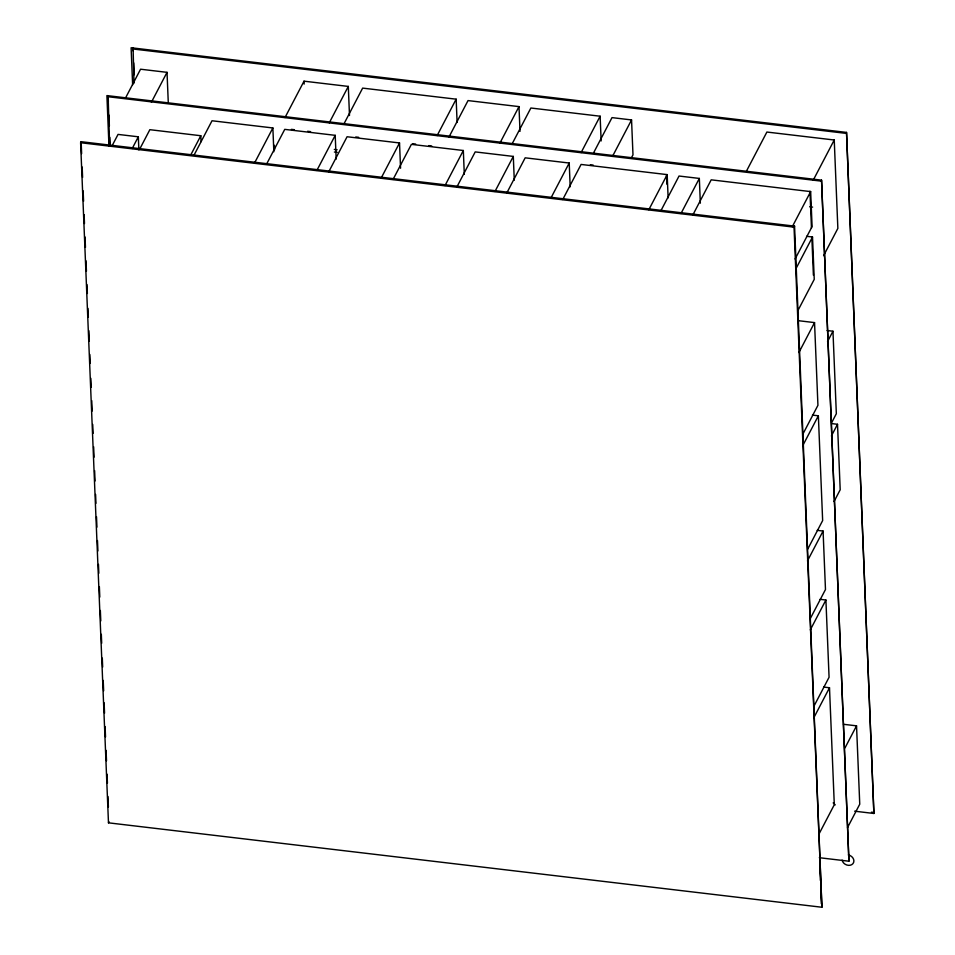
<?xml version="1.0" encoding="UTF-8"?>
<svg xmlns="http://www.w3.org/2000/svg" width="955" height="955" viewBox="0 0 955 955"><rect width="100%" height="100%" fill="white"/><g stroke="black" fill="none" stroke-linecap="round" stroke-linejoin="round"><path stroke-width="1.43" d="M80.602 142.725L81.139 141.698L794.572 226.132L821.909 907.25L108.476 822.828L80.602 142.725L794.035 227.147L794.572 226.132M109.634 145.793L108.118 95.727L108.369 101.672M133.998 83.169L133.091 47.989L133.211 50.961M125.618 97.804L140.564 69.214L167.029 72.341L168.307 103.319M111.926 146.103L118.05 134.404L138.332 136.804L138.869 149.911M151.403 102.233L167.029 72.341M132.22 148.503L138.332 136.804M139.669 149.183L149.851 129.689L200.813 135.729L201.063 141.674M190.618 155.223L200.813 135.729M194.354 154.555L212.022 120.76L272.867 127.958L273.846 151.75M254.531 163.054L272.867 127.958M284.996 117.561L304.024 81.175L348.3 86.416L349.494 115.519M267.078 163.162L284.745 129.367L335.205 135.335L336.184 159.127M329.284 122.801L348.3 86.416M316.869 170.432L335.205 135.335M344.313 123.195L362.649 88.111L456.156 99.177L457.111 122.455M328.735 171.84L347.083 136.744L399.524 142.952L400.563 168.223M381.188 178.036L399.524 142.952M393.054 179.445L411.402 144.36L463.33 150.508L464.309 174.299M437.139 135.562L456.156 99.177M449.005 136.971L468.034 100.585L518.995 106.614L520.009 131.348M108.476 822.828L109.001 821.801M444.994 185.592L463.33 150.508M456.86 187.001L475.208 151.905L513.301 156.417L514.279 180.209M499.966 142.999L518.995 106.614M512.525 143.107L530.873 108.011L600.134 116.212L601.149 140.946M494.965 191.501L513.301 156.417M506.83 192.91L525.178 157.826L569.216 163.03L570.183 186.834M550.868 198.127L569.216 163.03M581.106 152.597L600.134 116.212M562.746 199.523L581.082 164.439L667.175 174.622L668.13 197.9M593.664 152.705L612.012 117.62L631.553 119.936L632.986 154.853L631.625 157.456M612.525 156.322L631.553 119.936M648.827 209.718L667.175 174.622M660.705 211.115L679.041 176.03L699.335 178.43L700.349 203.164M680.987 213.514L699.335 178.43M692.864 214.923L711.2 179.838L810.652 191.609L812.084 226.526L795.097 259.02M746.5 171.029L766.889 132.041L834.24 140.003L837.857 228.4L823.592 255.689M813.171 180.292L834.24 140.003M792.304 226.693L810.652 191.609M819.318 857.709L848.923 861.207L821.551 180.149L106.9 95.584L108.966 145.864M854.653 811.189L873.897 813.469L846.524 132.411L131.11 47.75L132.638 84.84M796.207 268.188L812.514 237.007L806.581 236.303M797.938 310.53L814.245 279.349L812.514 237.007M798.917 352.49L814.543 322.599L798.296 320.677M827.531 341.604L832.963 331.218L827.102 330.514M802.988 433.916L817.934 405.326L814.543 322.599M802.737 445.687L818.363 415.795L812.466 415.103M831.59 422.814L836.341 413.718L832.963 331.218M831.399 435.981L837.511 424.283L831.674 423.59M807.703 549.161L822.649 520.571L818.363 415.795M834.085 501.459L840.197 489.76L837.511 424.283M807.452 560.931L823.079 531.04L817.182 530.347M810.532 618.124L825.478 589.533L823.079 531.04M810.282 629.906L825.908 600.015L820.035 599.322M814.126 705.864L829.071 677.274L825.908 600.015M813.875 717.647L829.501 687.755L823.592 687.051M844.984 747.932L856.54 725.836L843.504 724.296M818.674 834.634L834.3 804.743L829.501 687.755M847.515 827.591L859.751 804.194L856.54 725.836M848.923 861.207L821.551 180.149M873.897 813.469L846.524 132.411M132.59 48.944L846.023 133.366M107.617 96.682L821.049 181.104M291.371 129.355L294.319 129.701M307.606 131.277L310.566 131.623M355.726 136.971L358.65 137.317M412.703 143.716L415.628 144.062M428.783 145.614L431.696 145.96M590.345 164.738L593.127 165.06M334.298 149.422L337.127 149.756M809.733 206.769L812.61 207.116M334.405 152.036L337.258 152.382M871.438 812.168L874.398 812.514M833.19 802.892L835.243 804.874M809.959 191.215L811.464 228.042M811.834 236.888L813.397 275.183M794.035 227.147L821.909 907.25M819.844 867.331L820.381 880.426M820.799 890.621L821.336 903.716M666.495 174.586L666.888 184.22M304.024 81.175L304.144 84.088M274.372 145.291L274.551 149.84M133.7 62.863L134.189 74.777M108.918 115.066L109.371 125.797M109.837 137.341L110.195 146.318M81.139 141.698L81.629 153.612M82.178 167.006L82.596 177.415M83.145 190.809L83.574 201.23M84.124 214.624L84.494 223.554M85.043 236.947L85.461 247.369M86.01 260.763L86.439 271.172M86.989 284.566L87.359 293.495M87.967 308.381L88.338 317.311M88.887 330.705L89.304 341.126M89.854 354.52L90.224 363.449M90.832 378.323L91.203 387.252M91.752 400.646L92.169 411.068M92.719 424.462L93.089 433.391M93.638 446.785L94.068 457.194M94.617 470.588L95.046 481.01M95.596 494.404L95.954 503.333M96.503 516.727L96.933 527.148M97.482 540.542L97.911 550.951M98.461 564.345L98.819 573.275M99.368 586.668L99.797 597.09M100.347 610.484L100.776 620.905M101.326 634.299L101.684 643.228M102.292 658.102L102.663 667.032M103.212 680.426L103.641 690.847M104.131 702.749L104.549 713.17M105.098 726.564L105.528 736.974M106.077 750.367L106.506 760.789M107.056 774.183L107.426 783.112M107.975 796.506L108.392 806.927M848.35 854.94A6.172 5.014 27.6 0 1 853.889 860.885A6.172 5.014 27.6 0 1 848.529 865.349A6.172 5.014 27.6 0 1 842.107 860.133"/></g></svg>
